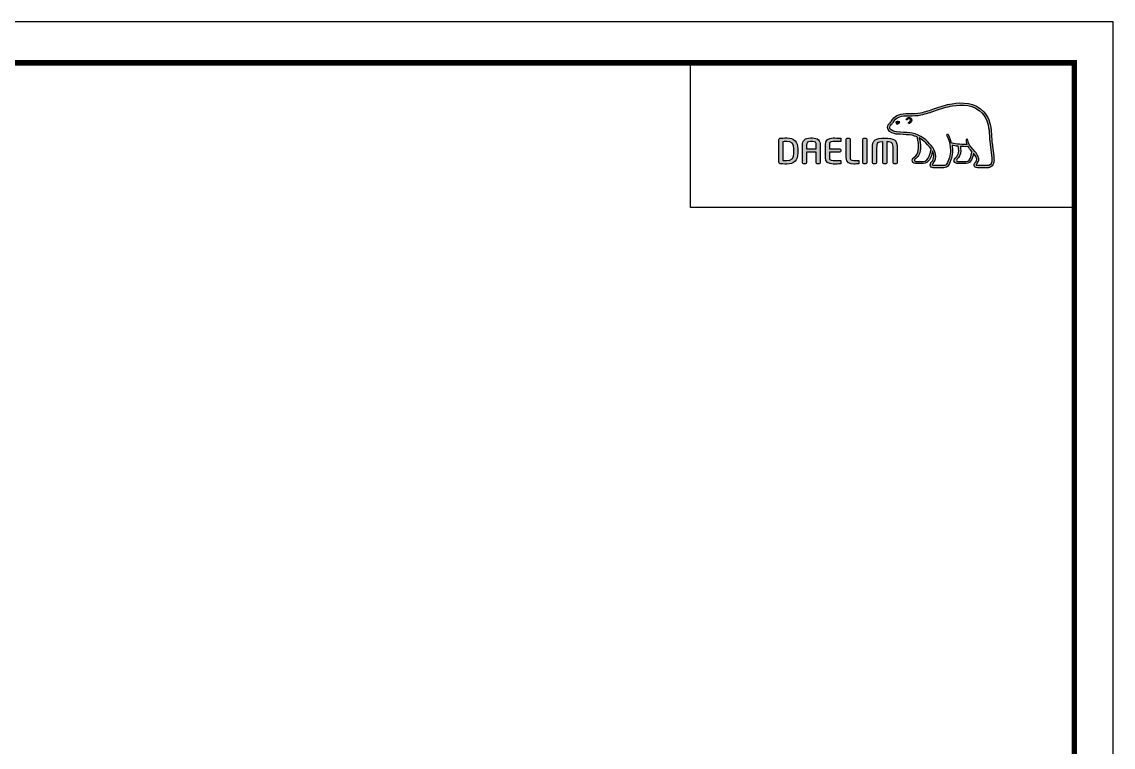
# Model space of a CAD drawing. Extents: x 0 to 2170, y 0 to 1590.
# Drawn here: x 1184 to 2170, y 935 to 1590 of the extents above; entities that cross this region are included whole.
import ezdxf

# ---------------------------------------------------------------- set-up
doc = ezdxf.new("R2010")
doc.units = 0
doc.header["$LTSCALE"] = 10
doc.header["$MEASUREMENT"] = 0
doc.layers.get('0').update_dxf_attribs({"linetype": 'CONTINUOUS'})
doc.layers.add('레이어 1', color=7, linetype='CONTINUOUS')

msp = doc.modelspace()

# ---------------------------------------------------------------- hatches: boundary and pattern name
at = {"layer": '레이어 1'}
h = msp.add_hatch(color=5, dxfattribs=at)
h.dxf.hatch_style = 1
edge = h.paths.add_edge_path(flags=16)
edge.add_spline(control_points=[(2059.19, 1461.24), (2058.25, 1460.19), (2057.06, 1460.18), (2057.01, 1460.18), (2057.01, 1460.18), (2047.49, 1460.18), (2047.49, 1460.18), (2047.14, 1460.18), (2046.87, 1460.27), (2046.7, 1460.44), (2046.55, 1460.58), (2046.48, 1460.8), (2046.48, 1461.06), (2046.48, 1461.6), (2046.88, 1462.09), (2047.29, 1462.62), (2047.68, 1463.11), (2048.04, 1463.58), (2048.25, 1464.16), (2048.77, 1465.56), (2048.72, 1467.06), (2048.09, 1468.38), (2046.97, 1470.76), (2045.3, 1472.63), (2043.69, 1474.44), (2043.69, 1474.44), (2043.14, 1475.05), (2043.14, 1475.05), (2041.04, 1477.39), (2038.87, 1479.81), (2038.7, 1483.1), (2038.66, 1483.75), (2038.36, 1484.14), (2037.94, 1484.12), (2037.94, 1484.12), (2037.32, 1483.83), (2037.31, 1483.83), (2037.14, 1483.64), (2037.05, 1483.37), (2037.05, 1483.06), (2037.05, 1483.06), (2037.06, 1482.94), (2037.06, 1482.94), (2037.14, 1481.76), (2037.42, 1480.59), (2037.92, 1479.38), (2037.92, 1479.38), (2037.97, 1479.26), (2037.97, 1479.26), (2037.97, 1479.26), (2037.84, 1479.26), (2037.84, 1479.26), (2031.73, 1479.01), (2025.74, 1480.17), (2023.98, 1480.59), (2022.89, 1484.96), (2021.13, 1487.86), (2021.05, 1487.98), (2020.92, 1488.21), (2020.7, 1488.38), (2020.49, 1488.45), (2020.49, 1488.45), (2019.97, 1488.37), (2019.91, 1488.36), (2019.87, 1488.3), (2019.78, 1488.17), (2019.58, 1487.91), (2019.58, 1487.91), (2019.55, 1487.69), (2019.55, 1487.69), (2019.55, 1487.69), (2019.72, 1487.12), (2019.72, 1487.12), (2019.85, 1486.89), (2022.99, 1481.39), (2022.99, 1474.11), (2022.99, 1469.62), (2021.81, 1465.39), (2019.48, 1461.52), (2018.92, 1460.59), (2018.19, 1460.18), (2017.1, 1460.18), (2017.1, 1460.18), (2007.72, 1460.18), (2007.72, 1460.18), (2007.41, 1460.18), (2006.76, 1460.4), (2006.76, 1461.08), (2006.76, 1461.45), (2007.11, 1462.07), (2007.68, 1462.71), (2011.59, 1467.07), (2009.34, 1473.87), (2005.59, 1478.35), (2001.97, 1482.67), (1996.06, 1488.11), (1988.47, 1489.46), (1985.78, 1489.93), (1981.36, 1490.19), (1977.79, 1490.4), (1977.79, 1490.4), (1974.18, 1490.61), (1974.18, 1490.61), (1972.33, 1490.76), (1969.27, 1491.89), (1968.34, 1493.66), (1967.94, 1494.39), (1967.99, 1495.13), (1968.48, 1495.98), (1968.79, 1496.5), (1969.22, 1496.94), (1969.75, 1497.48), (1970.35, 1498.08), (1970.96, 1498.7), (1971.43, 1499.52), (1971.43, 1499.52), (1971.57, 1499.77), (1971.57, 1499.77), (1973.38, 1503.24), (1977.11, 1505.07), (1982.67, 1505.22), (1982.67, 1505.22), (1985.8, 1505.25), (1985.8, 1505.25), (1989.24, 1505.27), (1993.14, 1505.29), (1996.35, 1505.98), (2000.85, 1506.95), (2005.37, 1508.49), (2009.35, 1509.85), (2009.35, 1509.85), (2009.48, 1509.89), (2009.48, 1509.89), (2014.41, 1511.58), (2019.51, 1513.32), (2024.73, 1514.17), (2033.07, 1515.55), (2044.53, 1515.51), (2051.73, 1507.41), (2055.07, 1503.67), (2057.12, 1498.51), (2057.82, 1492.1), (2057.82, 1492.1), (2057.8, 1492.12), (2057.77, 1492.14), (2057.83, 1492.01), (2057.88, 1491.29), (2058.18, 1487.21), (2058.27, 1485.24), (2058.36, 1483.21), (2058.87, 1479.45), (2058.87, 1479.45), (2060.32, 1466.85), (2060.32, 1466.85), (2060.32, 1466.85), (2060.41, 1465.32), (2060.41, 1465.32), (2060.41, 1463.51), (2060, 1462.14), (2059.19, 1461.24)], knot_values=[0, 0, 0, 0, 1, 1, 1, 2, 2, 2, 3, 3, 3, 4, 4, 4, 5, 5, 5, 6, 6, 6, 7, 7, 7, 8, 8, 8, 9, 9, 9, 10, 10, 10, 11, 11, 11, 12, 12, 12, 13, 13, 13, 14, 14, 14, 15, 15, 15, 16, 16, 16, 17, 17, 17, 18, 18, 18, 19, 19, 19, 20, 20, 20, 21, 21, 21, 22, 22, 22, 23, 23, 23, 24, 24, 24, 25, 25, 25, 26, 26, 26, 27, 27, 27, 28, 28, 28, 29, 29, 29, 30, 30, 30, 31, 31, 31, 32, 32, 32, 33, 33, 33, 34, 34, 34, 35, 35, 35, 36, 36, 36, 37, 37, 37, 38, 38, 38, 39, 39, 39, 40, 40, 40, 41, 41, 41, 42, 42, 42, 43, 43, 43, 44, 44, 44, 45, 45, 45, 46, 46, 46, 47, 47, 47, 48, 48, 48, 49, 49, 49, 50, 50, 50, 51, 51, 51, 52, 52, 52, 53, 53, 53, 53], degree=3, periodic=0)
edge = h.paths.add_edge_path(flags=16)
edge.add_spline(control_points=[(2037.19, 1463.96), (2037.19, 1463.96), (2029.42, 1463.96), (2029.42, 1463.96), (2028.85, 1463.96), (2028.4, 1464.42), (2028.4, 1465), (2028.4, 1465.41), (2028.75, 1465.93), (2029.09, 1466.29), (2030.67, 1467.8), (2032.28, 1469.88), (2032.28, 1473.83), (2032.28, 1473.83), (2032.18, 1475.63), (2032.18, 1475.63), (2032.18, 1475.63), (2031.9, 1477.38), (2031.9, 1477.38), (2031.9, 1477.38), (2031.88, 1477.49), (2031.88, 1477.49), (2031.88, 1477.49), (2031.99, 1477.48), (2031.99, 1477.48), (2033.44, 1477.38), (2036.25, 1477.22), (2038.94, 1477.35), (2039.63, 1476.26), (2040.73, 1474.86), (2042.33, 1473), (2042.26, 1472.08), (2041.49, 1463.96), (2037.19, 1463.96)], knot_values=[0, 0, 0, 0, 1, 1, 1, 2, 2, 2, 3, 3, 3, 4, 4, 4, 5, 5, 5, 6, 6, 6, 7, 7, 7, 8, 8, 8, 9, 9, 9, 10, 10, 10, 11, 11, 11, 11], degree=3, periodic=0)
edge = h.paths.add_edge_path(flags=16)
edge.add_spline(control_points=[(1998.23, 1463.96), (1998.23, 1463.96), (1991.41, 1463.96), (1991.41, 1463.96), (1990.9, 1463.96), (1990.35, 1464.38), (1990.35, 1465), (1990.35, 1465.38), (1990.67, 1465.85), (1991.25, 1466.31), (1992.97, 1467.69), (1995.59, 1469.77), (1995.87, 1475.51), (1995.87, 1475.51), (1995.91, 1477.07), (1995.91, 1477.07), (1995.91, 1479.51), (1995.35, 1482.46), (1994.82, 1485.1), (1994.82, 1485.1), (1994.73, 1485.37), (1994.73, 1485.37), (1994.73, 1485.37), (1994.96, 1485.19), (1994.96, 1485.19), (1995.97, 1484.57), (2001.54, 1480.79), (2005.49, 1475.22), (2005.16, 1472.58), (2003.67, 1463.96), (1998.23, 1463.96)], knot_values=[0, 0, 0, 0, 1, 1, 1, 2, 2, 2, 3, 3, 3, 4, 4, 4, 5, 5, 5, 6, 6, 6, 7, 7, 7, 8, 8, 8, 9, 9, 9, 10, 10, 10, 10], degree=3, periodic=0)
edge = h.paths.add_edge_path()
edge.add_spline(control_points=[(2062.25, 1467.04), (2062.25, 1467.06), (2060.8, 1479.71), (2060.8, 1479.71), (2060.27, 1483.49), (2060.19, 1485.51), (2060.12, 1487.29), (2060.12, 1487.29), (2059.76, 1492.29), (2059.76, 1492.29), (2059, 1499.13), (2056.79, 1504.65), (2053.18, 1508.69), (2045.39, 1517.44), (2033.24, 1517.53), (2024.4, 1516.07), (2018.99, 1515.18), (2013.81, 1513.41), (2008.81, 1511.7), (2008.81, 1511.7), (2008.65, 1511.64), (2008.65, 1511.64), (2004.73, 1510.31), (2000.29, 1508.79), (1995.94, 1507.86), (1992.94, 1507.22), (1989.19, 1507.19), (1985.88, 1507.17), (1985.88, 1507.17), (1982.6, 1507.13), (1982.6, 1507.13), (1976.3, 1506.98), (1972.01, 1504.8), (1969.85, 1500.65), (1969.85, 1500.65), (1969.75, 1500.48), (1969.75, 1500.48), (1969.39, 1499.85), (1968.86, 1499.31), (1968.38, 1498.84), (1967.86, 1498.31), (1967.27, 1497.72), (1966.82, 1496.95), (1966.36, 1496.18), (1966.14, 1495.4), (1966.14, 1494.64), (1966.14, 1493.99), (1966.3, 1493.36), (1966.62, 1492.76), (1967.96, 1490.23), (1971.78, 1488.87), (1974.06, 1488.7), (1974.06, 1488.7), (1977.41, 1488.49), (1977.49, 1488.49), (1980.85, 1488.3), (1985.44, 1488.03), (1988.12, 1487.56), (1989.69, 1487.28), (1991.47, 1486.72), (1993.12, 1485.94), (1993.23, 1485.52), (1994.09, 1481.73), (1994.09, 1477.07), (1994.09, 1477.07), (1994.05, 1475.59), (1994.05, 1475.59), (1993.8, 1470.68), (1991.66, 1468.96), (1990.09, 1467.71), (1989.93, 1467.58), (1988.53, 1466.42), (1988.43, 1465.02), (1988.36, 1464.23), (1988.59, 1463.51), (1989.07, 1462.99), (1989.59, 1462.43), (1990.38, 1462.15), (1991.41, 1462.15), (1991.41, 1462.15), (1998.23, 1462.15), (1998.23, 1462.15), (2003.33, 1462.15), (2005.85, 1467.64), (2006.62, 1472.79), (2006.62, 1472.79), (2006.64, 1473.51), (2006.64, 1473.51), (2006.64, 1473.51), (2006.85, 1473.15), (2006.85, 1473.15), (2007.5, 1471.69), (2007.9, 1469.95), (2007.9, 1468.64), (2007.9, 1466.8), (2007.33, 1465.19), (2006.24, 1464), (2005.97, 1463.73), (2004.61, 1462.31), (2004.61, 1460.9), (2004.61, 1460.9), (2004.62, 1460.67), (2004.62, 1460.67), (2004.81, 1459), (2006.16, 1458.26), (2007.42, 1458.26), (2007.42, 1458.26), (2017.1, 1458.26), (2017.1, 1458.26), (2018.85, 1458.26), (2020.24, 1459.04), (2021.14, 1460.53), (2023.6, 1464.62), (2024.85, 1469.06), (2024.85, 1473.73), (2024.85, 1475.19), (2024.71, 1476.74), (2024.44, 1478.36), (2024.44, 1478.36), (2024.42, 1478.49), (2024.42, 1478.49), (2024.42, 1478.49), (2024.55, 1478.46), (2024.55, 1478.46), (2025.72, 1478.23), (2027.59, 1477.91), (2029.91, 1477.66), (2029.91, 1477.66), (2029.97, 1477.65), (2029.97, 1477.65), (2029.97, 1477.65), (2030.29, 1475.88), (2030.29, 1475.88), (2030.29, 1475.88), (2030.35, 1475.45), (2030.35, 1475.45), (2030.35, 1475.45), (2030.45, 1473.88), (2030.45, 1473.88), (2030.45, 1470.11), (2028.73, 1468.47), (2027.81, 1467.59), (2027.8, 1467.58), (2026.52, 1466.27), (2026.38, 1465.11), (2026.38, 1465.11), (2026.33, 1464.76), (2026.33, 1464.76), (2026.33, 1464.4), (2026.43, 1463.68), (2027.06, 1463.03), (2027.62, 1462.44), (2028.49, 1462.15), (2029.64, 1462.15), (2029.64, 1462.15), (2037.19, 1462.15), (2037.19, 1462.15), (2041.77, 1462.15), (2043.15, 1467.97), (2043.71, 1471.24), (2043.71, 1471.24), (2043.73, 1471.58), (2043.73, 1471.58), (2043.73, 1471.58), (2043.91, 1471.33), (2043.91, 1471.33), (2044.97, 1469.98), (2045.9, 1468.48), (2046.34, 1467.55), (2046.58, 1467.06), (2046.7, 1466.52), (2046.7, 1465.98), (2046.7, 1465.98), (2046.53, 1464.89), (2046.53, 1464.89), (2046.36, 1464.3), (2045.95, 1463.75), (2045.56, 1463.22), (2044.97, 1462.47), (2044.38, 1461.69), (2044.38, 1460.74), (2044.38, 1460.74), (2044.43, 1460.21), (2044.43, 1460.21), (2044.71, 1458.95), (2045.73, 1458.26), (2047.31, 1458.26), (2047.31, 1458.26), (2057, 1458.26), (2057, 1458.26), (2057.21, 1458.26), (2059.11, 1458.3), (2060.59, 1459.91), (2061.78, 1461.19), (2062.35, 1462.96), (2062.35, 1465.3), (2062.35, 1465.3), (2062.25, 1467.03), (2062.25, 1467.04)], knot_values=[0, 0, 0, 0, 1, 1, 1, 2, 2, 2, 3, 3, 3, 4, 4, 4, 5, 5, 5, 6, 6, 6, 7, 7, 7, 8, 8, 8, 9, 9, 9, 10, 10, 10, 11, 11, 11, 12, 12, 12, 13, 13, 13, 14, 14, 14, 15, 15, 15, 16, 16, 16, 17, 17, 17, 18, 18, 18, 19, 19, 19, 20, 20, 20, 21, 21, 21, 22, 22, 22, 23, 23, 23, 24, 24, 24, 25, 25, 25, 26, 26, 26, 27, 27, 27, 28, 28, 28, 29, 29, 29, 30, 30, 30, 31, 31, 31, 32, 32, 32, 33, 33, 33, 34, 34, 34, 35, 35, 35, 36, 36, 36, 37, 37, 37, 38, 38, 38, 39, 39, 39, 40, 40, 40, 41, 41, 41, 42, 42, 42, 43, 43, 43, 44, 44, 44, 45, 45, 45, 46, 46, 46, 47, 47, 47, 48, 48, 48, 49, 49, 49, 50, 50, 50, 51, 51, 51, 52, 52, 52, 53, 53, 53, 54, 54, 54, 55, 55, 55, 56, 56, 56, 57, 57, 57, 58, 58, 58, 59, 59, 59, 60, 60, 60, 61, 61, 61, 62, 62, 62, 63, 63, 63, 64, 64, 64, 65, 65, 65, 66, 66, 66, 66], degree=3, periodic=0)
edge = h.paths.add_edge_path(flags=0)
edge.add_spline(control_points=[(1973.89, 1499.76), (1973.89, 1499.76), (1975.3, 1500.39), (1977.05, 1499.72), (1977.05, 1499.72), (1977.27, 1499.63), (1976.99, 1499.23), (1976.13, 1498.09), (1975.3, 1497.84), (1975.3, 1497.84), (1975.3, 1497.84), (1974.69, 1497.63), (1974.35, 1498.04), (1973.66, 1498.85), (1973.64, 1499.32), (1973.64, 1499.32), (1973.64, 1499.32), (1973.56, 1499.67), (1973.89, 1499.76)], knot_values=[0, 0, 0, 0, 1, 1, 1, 2, 2, 2, 3, 3, 3, 4, 4, 4, 5, 5, 5, 6, 6, 6, 6], degree=3, periodic=0)
edge = h.paths.add_edge_path(flags=0)
edge.add_spline(control_points=[(1983.2, 1502.35), (1982.99, 1502.12), (1982.97, 1501.74), (1983.2, 1501.53), (1983.42, 1501.34), (1983.79, 1501.39), (1984.01, 1501.62), (1984.12, 1501.74), (1985.27, 1503.11), (1986.27, 1502.41), (1986.64, 1502.15), (1986.79, 1501.77), (1986.74, 1501.29), (1986.65, 1500.52), (1985.98, 1499.65), (1985.51, 1499.35), (1985.25, 1499.19), (1985.08, 1498.85), (1985.2, 1498.57), (1985.33, 1498.3), (1985.68, 1498.22), (1985.96, 1498.35), (1986.79, 1498.75), (1987.85, 1500.08), (1987.99, 1501.33), (1988.09, 1502.2), (1987.7, 1502.9), (1987.01, 1503.38), (1985.51, 1504.44), (1983.82, 1503.02), (1983.2, 1502.35)], knot_values=[0, 0, 0, 0, 1, 1, 1, 2, 2, 2, 3, 3, 3, 4, 4, 4, 5, 5, 5, 6, 6, 6, 7, 7, 7, 8, 8, 8, 9, 9, 9, 10, 10, 10, 10], degree=3, periodic=0)
edge = h.paths.add_edge_path(flags=0)
edge.add_spline(control_points=[(1983.01, 1501.32), (1983.01, 1501.32), (1983.01, 1501.32), (1983.01, 1501.32), (1983.01, 1501.32), (1983.01, 1501.32), (1983.01, 1501.32)], knot_values=[0, 0, 0, 0, 1, 1, 1, 2, 2, 2, 2], degree=3, periodic=0)
h = msp.add_hatch(color=5, dxfattribs=at)
h.dxf.hatch_style = 2
edge = h.paths.add_edge_path()
edge.add_spline(control_points=[(1973.89, 1499.76), (1973.89, 1499.76), (1975.3, 1500.39), (1977.05, 1499.72), (1977.05, 1499.72), (1977.27, 1499.63), (1976.99, 1499.23), (1976.13, 1498.09), (1975.3, 1497.84), (1975.3, 1497.84), (1975.3, 1497.84), (1974.69, 1497.63), (1974.35, 1498.04), (1973.66, 1498.85), (1973.64, 1499.32), (1973.64, 1499.32), (1973.64, 1499.32), (1973.56, 1499.67), (1973.89, 1499.76)], knot_values=[0, 0, 0, 0, 1, 1, 1, 2, 2, 2, 3, 3, 3, 4, 4, 4, 5, 5, 5, 6, 6, 6, 6], degree=3, periodic=0)
h = msp.add_hatch(color=5, dxfattribs=at)
h.dxf.hatch_style = 2
edge = h.paths.add_edge_path()
edge.add_spline(control_points=[(1983.2, 1502.35), (1982.99, 1502.12), (1982.97, 1501.74), (1983.2, 1501.53), (1983.42, 1501.34), (1983.79, 1501.39), (1984.01, 1501.62), (1984.12, 1501.74), (1985.27, 1503.11), (1986.27, 1502.41), (1986.64, 1502.15), (1986.79, 1501.77), (1986.74, 1501.29), (1986.65, 1500.52), (1985.98, 1499.65), (1985.51, 1499.35), (1985.25, 1499.19), (1985.08, 1498.85), (1985.2, 1498.57), (1985.33, 1498.3), (1985.68, 1498.22), (1985.96, 1498.35), (1986.79, 1498.75), (1987.85, 1500.08), (1987.99, 1501.33), (1988.09, 1502.2), (1987.7, 1502.9), (1987.01, 1503.38), (1985.51, 1504.44), (1983.82, 1503.02), (1983.2, 1502.35)], knot_values=[0, 0, 0, 0, 1, 1, 1, 2, 2, 2, 3, 3, 3, 4, 4, 4, 5, 5, 5, 6, 6, 6, 7, 7, 7, 8, 8, 8, 9, 9, 9, 10, 10, 10, 10], degree=3, periodic=0)
h = msp.add_hatch(color=5, dxfattribs=at)
h.dxf.hatch_style = 2
edge = h.paths.add_edge_path()
edge.add_spline(control_points=[(1881.4, 1471.36), (1881.4, 1466.93), (1879.38, 1464.78), (1875.22, 1464.78), (1875.22, 1464.78), (1872.38, 1464.83), (1871.64, 1464.85), (1871.64, 1464.85), (1871.64, 1481.8), (1871.64, 1481.8), (1873.11, 1481.95), (1875.21, 1481.98), (1875.23, 1481.98), (1879.49, 1481.98), (1881.4, 1479.95), (1881.4, 1475.41), (1881.4, 1475.41), (1881.4, 1471.36), (1881.4, 1471.36)], knot_values=[0, 0, 0, 0, 1, 1, 1, 2, 2, 2, 3, 3, 3, 4, 4, 4, 5, 5, 5, 6, 6, 6, 6], degree=3, periodic=0)
edge = h.paths.add_edge_path()
edge.add_spline(control_points=[(1875.22, 1485.16), (1872.92, 1485.16), (1869.93, 1485.02), (1868.95, 1484.86), (1868.33, 1484.76), (1867.94, 1484.3), (1867.94, 1483.69), (1867.94, 1483.69), (1867.94, 1463.06), (1867.94, 1463.06), (1867.94, 1462.43), (1868.34, 1461.98), (1868.98, 1461.89), (1869.91, 1461.74), (1872.89, 1461.6), (1875.22, 1461.6), (1881.66, 1461.6), (1885.06, 1464.97), (1885.06, 1471.36), (1885.06, 1471.36), (1885.06, 1475.41), (1885.06, 1475.41), (1885.06, 1481.79), (1881.66, 1485.16), (1875.22, 1485.16)], knot_values=[0, 0, 0, 0, 1, 1, 1, 2, 2, 2, 3, 3, 3, 4, 4, 4, 5, 5, 5, 6, 6, 6, 7, 7, 7, 8, 8, 8, 8], degree=3, periodic=0)
h = msp.add_hatch(color=5, dxfattribs=at)
h.dxf.hatch_style = 2
edge = h.paths.add_edge_path()
edge.add_spline(control_points=[(1901.67, 1475.43), (1901.67, 1475.43), (1892.99, 1475.43), (1892.99, 1475.43), (1892.99, 1475.75), (1892.99, 1478.53), (1892.99, 1478.53), (1892.99, 1481.42), (1893.85, 1481.91), (1896.43, 1481.91), (1896.43, 1481.91), (1898.23, 1481.91), (1898.23, 1481.91), (1900.81, 1481.91), (1901.67, 1481.42), (1901.67, 1478.53), (1901.67, 1478.53), (1901.67, 1475.75), (1901.67, 1475.43)], knot_values=[0, 0, 0, 0, 1, 1, 1, 2, 2, 2, 3, 3, 3, 4, 4, 4, 5, 5, 5, 6, 6, 6, 6], degree=3, periodic=0)
edge = h.paths.add_edge_path()
edge.add_spline(control_points=[(1898.23, 1485.16), (1898.23, 1485.16), (1896.43, 1485.16), (1896.43, 1485.16), (1891.51, 1485.16), (1889.32, 1483.12), (1889.32, 1478.53), (1889.32, 1478.53), (1889.32, 1462.83), (1889.32, 1462.83), (1889.32, 1462.28), (1889.77, 1461.81), (1890.3, 1461.81), (1890.3, 1461.81), (1892.01, 1461.81), (1892.01, 1461.81), (1892.62, 1461.81), (1892.99, 1462.33), (1892.99, 1462.83), (1892.99, 1462.83), (1892.99, 1471.85), (1892.99, 1472.2), (1892.99, 1472.2), (1901.67, 1472.2), (1901.67, 1472.2), (1901.67, 1471.85), (1901.67, 1462.83), (1901.67, 1462.83), (1901.67, 1462.27), (1902.11, 1461.81), (1902.66, 1461.81), (1902.66, 1461.81), (1904.35, 1461.81), (1904.35, 1461.81), (1904.95, 1461.81), (1905.35, 1462.34), (1905.35, 1462.83), (1905.35, 1462.83), (1905.35, 1478.53), (1905.35, 1478.53), (1905.35, 1483.12), (1903.15, 1485.16), (1898.23, 1485.16)], knot_values=[0, 0, 0, 0, 1, 1, 1, 2, 2, 2, 3, 3, 3, 4, 4, 4, 5, 5, 5, 6, 6, 6, 7, 7, 7, 8, 8, 8, 9, 9, 9, 10, 10, 10, 11, 11, 11, 12, 12, 12, 13, 13, 13, 14, 14, 14, 14], degree=3, periodic=0)
h = msp.add_hatch(color=5, dxfattribs=at)
h.dxf.hatch_style = 2
edge = h.paths.add_edge_path()
edge.add_spline(control_points=[(1910.01, 1479.16), (1910.01, 1479.16), (1910.01, 1467.61), (1910.01, 1467.61), (1910.01, 1463.56), (1912.32, 1461.6), (1917.07, 1461.6), (1919.17, 1461.6), (1922.02, 1461.64), (1923.17, 1461.74), (1923.15, 1461.74), (1923.72, 1461.8), (1923.72, 1461.8), (1923.72, 1461.8), (1923.88, 1461.82), (1923.88, 1461.82), (1923.88, 1461.82), (1923.88, 1464.91), (1923.88, 1464.91), (1923.88, 1464.91), (1917.1, 1464.91), (1917.1, 1464.91), (1913.7, 1464.91), (1913.7, 1465.87), (1913.7, 1467.61), (1913.7, 1467.61), (1913.7, 1471.89), (1913.7, 1472.22), (1914.05, 1472.22), (1922.82, 1472.22), (1922.82, 1472.22), (1923.39, 1472.22), (1923.86, 1472.68), (1923.86, 1473.24), (1923.86, 1473.24), (1923.86, 1474.39), (1923.86, 1474.39), (1923.86, 1474.95), (1923.39, 1475.41), (1922.82, 1475.41), (1922.82, 1475.41), (1914.05, 1475.41), (1913.7, 1475.41), (1913.7, 1475.74), (1913.7, 1479.16), (1913.7, 1479.16), (1913.7, 1480.9), (1913.7, 1481.85), (1917.1, 1481.85), (1917.1, 1481.85), (1923.88, 1481.83), (1923.88, 1481.83), (1923.88, 1481.83), (1923.88, 1484.9), (1923.88, 1484.9), (1923.88, 1484.9), (1923.16, 1484.98), (1923.16, 1484.98), (1921.83, 1485.1), (1918.77, 1485.16), (1917.07, 1485.16), (1912.32, 1485.16), (1910.01, 1483.2), (1910.01, 1479.16)], knot_values=[0, 0, 0, 0, 1, 1, 1, 2, 2, 2, 3, 3, 3, 4, 4, 4, 5, 5, 5, 6, 6, 6, 7, 7, 7, 8, 8, 8, 9, 9, 9, 10, 10, 10, 11, 11, 11, 12, 12, 12, 13, 13, 13, 14, 14, 14, 15, 15, 15, 16, 16, 16, 17, 17, 17, 18, 18, 18, 19, 19, 19, 20, 20, 20, 21, 21, 21, 21], degree=3, periodic=0)
h = msp.add_hatch(color=5, dxfattribs=at)
h.dxf.hatch_style = 2
edge = h.paths.add_edge_path()
edge.add_spline(control_points=[(1929.77, 1484.95), (1929.21, 1484.95), (1928.73, 1484.48), (1928.73, 1483.93), (1928.73, 1483.93), (1928.73, 1467.61), (1928.73, 1467.61), (1928.73, 1462.28), (1932.36, 1461.6), (1935.52, 1461.6), (1937.84, 1461.6), (1938.43, 1461.7), (1939.12, 1461.81), (1939.12, 1461.81), (1939.52, 1461.88), (1939.52, 1461.88), (1939.52, 1461.87), (1940.05, 1461.94), (1940.05, 1461.94), (1940.05, 1461.94), (1940.21, 1461.96), (1940.21, 1461.96), (1940.21, 1461.96), (1940.21, 1464.91), (1940.21, 1464.91), (1940.21, 1464.91), (1935.55, 1464.91), (1935.55, 1464.91), (1932.4, 1464.91), (1932.4, 1466.1), (1932.4, 1467.25), (1932.4, 1467.25), (1932.4, 1483.93), (1932.4, 1483.93), (1932.4, 1484.48), (1931.93, 1484.95), (1931.36, 1484.95), (1931.36, 1484.95), (1929.77, 1484.95), (1929.77, 1484.95)], knot_values=[0, 0, 0, 0, 1, 1, 1, 2, 2, 2, 3, 3, 3, 4, 4, 4, 5, 5, 5, 6, 6, 6, 7, 7, 7, 8, 8, 8, 9, 9, 9, 10, 10, 10, 11, 11, 11, 12, 12, 12, 13, 13, 13, 13], degree=3, periodic=0)
h = msp.add_hatch(color=5, dxfattribs=at)
h.dxf.hatch_style = 2
edge = h.paths.add_edge_path()
edge.add_spline(control_points=[(1944.76, 1484.95), (1944.15, 1484.95), (1943.79, 1484.44), (1943.79, 1483.96), (1943.79, 1483.96), (1943.79, 1462.83), (1943.79, 1462.83), (1943.79, 1462.27), (1944.23, 1461.81), (1944.76, 1461.81), (1944.76, 1461.81), (1946.48, 1461.81), (1946.48, 1461.81), (1947.09, 1461.81), (1947.46, 1462.33), (1947.46, 1462.83), (1947.46, 1462.83), (1947.46, 1483.96), (1947.46, 1483.96), (1947.46, 1484.51), (1947.03, 1484.95), (1946.48, 1484.95), (1946.48, 1484.95), (1944.76, 1484.95), (1944.76, 1484.95)], knot_values=[0, 0, 0, 0, 1, 1, 1, 2, 2, 2, 3, 3, 3, 4, 4, 4, 5, 5, 5, 6, 6, 6, 7, 7, 7, 8, 8, 8, 8], degree=3, periodic=0)
h = msp.add_hatch(color=5, dxfattribs=at)
h.dxf.hatch_style = 2
edge = h.paths.add_edge_path()
edge.add_spline(control_points=[(1952.4, 1475.83), (1952.4, 1475.83), (1952.4, 1462.83), (1952.4, 1462.83), (1952.4, 1462.27), (1952.84, 1461.81), (1953.39, 1461.81), (1953.39, 1461.81), (1955.13, 1461.81), (1955.13, 1461.81), (1955.74, 1461.81), (1956.11, 1462.33), (1956.11, 1462.83), (1956.11, 1462.83), (1956.11, 1475.51), (1956.11, 1475.51), (1956.11, 1481.1), (1957.06, 1481.65), (1961.78, 1481.66), (1961.78, 1481.32), (1961.78, 1462.83), (1961.78, 1462.83), (1961.78, 1462.25), (1962.2, 1461.81), (1962.76, 1461.81), (1962.76, 1461.81), (1964.47, 1461.81), (1964.47, 1461.81), (1965.08, 1461.81), (1965.45, 1462.33), (1965.45, 1462.83), (1965.45, 1462.83), (1965.45, 1481.26), (1965.45, 1481.62), (1967.66, 1481.62), (1969.21, 1481.43), (1970.06, 1480.59), (1970.94, 1479.71), (1971.12, 1478.06), (1971.12, 1475.51), (1971.12, 1475.51), (1971.12, 1462.83), (1971.12, 1462.83), (1971.12, 1462.28), (1971.57, 1461.81), (1972.1, 1461.81), (1972.1, 1461.81), (1973.85, 1461.81), (1973.85, 1461.81), (1974.46, 1461.81), (1974.83, 1462.34), (1974.83, 1462.83), (1974.83, 1462.83), (1974.83, 1475.83), (1974.83, 1475.83), (1974.83, 1483.71), (1972.04, 1485.05), (1963.64, 1485.05), (1955.21, 1485.05), (1952.4, 1483.71), (1952.4, 1475.83)], knot_values=[0, 0, 0, 0, 1, 1, 1, 2, 2, 2, 3, 3, 3, 4, 4, 4, 5, 5, 5, 6, 6, 6, 7, 7, 7, 8, 8, 8, 9, 9, 9, 10, 10, 10, 11, 11, 11, 12, 12, 12, 13, 13, 13, 14, 14, 14, 15, 15, 15, 16, 16, 16, 17, 17, 17, 18, 18, 18, 19, 19, 19, 20, 20, 20, 20], degree=3, periodic=0)

# ---------------------------------------------------------------- linework, layer by layer
at = {"color": 5, "ltscale": 0.5}
msp.add_line((1788.08, 1422.46), (1788.08, 1553.08), dxfattribs=at)
at = {"color": 5}
msp.add_line((1997.93, 1462.15), (1997.93, 1462.15), dxfattribs=at)
at = {"color": 5, "ltscale": 40}
msp.add_line((2134.89, 1422.46), (1788.08, 1422.46), dxfattribs=at)
at = {"ltscale": 0.5}
msp.add_lwpolyline([(0, 0), (2170, 0), (2170, 1590), (0, 1590)], close=True, dxfattribs=at)
at = {"color": 5, "linetype": 'ByBlock', "lineweight": 200, "const_width": 5}
msp.add_lwpolyline([(34.89, 68.08), (2134.89, 68.08), (2134.89, 1553.08), (34.89, 1553.08)], close=True, dxfattribs=at)
at = {"layer": '레이어 1', "color": 5}
for points, knots in [([(2062.25, 1467.04), (2062.25, 1467.06), (2060.8, 1479.71), (2060.8, 1479.71), (2060.27, 1483.49), (2060.19, 1485.51), (2060.12, 1487.29), (2060.12, 1487.29), (2059.76, 1492.29), (2059.76, 1492.29), (2059, 1499.13), (2056.79, 1504.65), (2053.18, 1508.69), (2045.39, 1517.44), (2033.24, 1517.53), (2024.4, 1516.07), (2018.99, 1515.18), (2013.81, 1513.41), (2008.81, 1511.7), (2008.81, 1511.7), (2008.65, 1511.64), (2008.65, 1511.64), (2004.73, 1510.31), (2000.29, 1508.79), (1995.94, 1507.86), (1992.94, 1507.22), (1989.19, 1507.19), (1985.88, 1507.17), (1985.88, 1507.17), (1982.6, 1507.13), (1982.6, 1507.13), (1976.3, 1506.98), (1972.01, 1504.8), (1969.85, 1500.65), (1969.85, 1500.65), (1969.75, 1500.48), (1969.75, 1500.48), (1969.39, 1499.85), (1968.86, 1499.31), (1968.38, 1498.84), (1967.86, 1498.31), (1967.27, 1497.72), (1966.82, 1496.95), (1966.36, 1496.18), (1966.14, 1495.4), (1966.14, 1494.64), (1966.14, 1493.99), (1966.3, 1493.36), (1966.62, 1492.76), (1967.96, 1490.23), (1971.78, 1488.87), (1974.06, 1488.7), (1974.06, 1488.7), (1977.41, 1488.49), (1977.49, 1488.49), (1980.85, 1488.3), (1985.44, 1488.03), (1988.12, 1487.56), (1989.69, 1487.28), (1991.47, 1486.72), (1993.12, 1485.94), (1993.23, 1485.52), (1994.09, 1481.73), (1994.09, 1477.07), (1994.09, 1477.07), (1994.05, 1475.59), (1994.05, 1475.59), (1993.8, 1470.68), (1991.66, 1468.96), (1990.09, 1467.71), (1989.93, 1467.58), (1988.53, 1466.42), (1988.43, 1465.02), (1988.36, 1464.23), (1988.59, 1463.51), (1989.07, 1462.99), (1989.59, 1462.43), (1990.38, 1462.15), (1991.41, 1462.15), (1991.41, 1462.15), (1998.23, 1462.15), (1998.23, 1462.15), (2003.33, 1462.15), (2005.85, 1467.64), (2006.62, 1472.79), (2006.62, 1472.79), (2006.64, 1473.51), (2006.64, 1473.51), (2006.64, 1473.51), (2006.85, 1473.15), (2006.85, 1473.15), (2007.5, 1471.69), (2007.9, 1469.95), (2007.9, 1468.64), (2007.9, 1466.8), (2007.33, 1465.19), (2006.24, 1464), (2005.97, 1463.73), (2004.61, 1462.31), (2004.61, 1460.9), (2004.61, 1460.9), (2004.62, 1460.67), (2004.62, 1460.67), (2004.81, 1459), (2006.16, 1458.26), (2007.42, 1458.26), (2007.42, 1458.26), (2017.1, 1458.26), (2017.1, 1458.26), (2018.85, 1458.26), (2020.24, 1459.04), (2021.14, 1460.53), (2023.6, 1464.62), (2024.85, 1469.06), (2024.85, 1473.73), (2024.85, 1475.19), (2024.71, 1476.74), (2024.44, 1478.36), (2024.44, 1478.36), (2024.42, 1478.49), (2024.42, 1478.49), (2024.42, 1478.49), (2024.55, 1478.46), (2024.55, 1478.46), (2025.72, 1478.23), (2027.59, 1477.91), (2029.91, 1477.66), (2029.91, 1477.66), (2029.97, 1477.65), (2029.97, 1477.65), (2029.97, 1477.65), (2030.29, 1475.88), (2030.29, 1475.88), (2030.29, 1475.88), (2030.35, 1475.45), (2030.35, 1475.45), (2030.35, 1475.45), (2030.45, 1473.88), (2030.45, 1473.88), (2030.45, 1470.11), (2028.73, 1468.47), (2027.81, 1467.59), (2027.8, 1467.58), (2026.52, 1466.27), (2026.38, 1465.11), (2026.38, 1465.11), (2026.33, 1464.76), (2026.33, 1464.76), (2026.33, 1464.4), (2026.43, 1463.68), (2027.06, 1463.03), (2027.62, 1462.44), (2028.49, 1462.15), (2029.64, 1462.15), (2029.64, 1462.15), (2037.19, 1462.15), (2037.19, 1462.15), (2041.77, 1462.15), (2043.15, 1467.97), (2043.71, 1471.24), (2043.71, 1471.24), (2043.73, 1471.58), (2043.73, 1471.58), (2043.73, 1471.58), (2043.91, 1471.33), (2043.91, 1471.33), (2044.97, 1469.98), (2045.9, 1468.48), (2046.34, 1467.55), (2046.58, 1467.06), (2046.7, 1466.52), (2046.7, 1465.98), (2046.7, 1465.98), (2046.53, 1464.89), (2046.53, 1464.89), (2046.36, 1464.3), (2045.95, 1463.75), (2045.56, 1463.22), (2044.97, 1462.47), (2044.38, 1461.69), (2044.38, 1460.74), (2044.38, 1460.74), (2044.43, 1460.21), (2044.43, 1460.21), (2044.71, 1458.95), (2045.73, 1458.26), (2047.31, 1458.26), (2047.31, 1458.26), (2057, 1458.26), (2057, 1458.26), (2057.21, 1458.26), (2059.11, 1458.3), (2060.59, 1459.91), (2061.78, 1461.19), (2062.35, 1462.96), (2062.35, 1465.3), (2062.35, 1465.3), (2062.25, 1467.03), (2062.25, 1467.04)], [0, 0, 0, 0, 1, 1, 1, 2, 2, 2, 3, 3, 3, 4, 4, 4, 5, 5, 5, 6, 6, 6, 7, 7, 7, 8, 8, 8, 9, 9, 9, 10, 10, 10, 11, 11, 11, 12, 12, 12, 13, 13, 13, 14, 14, 14, 15, 15, 15, 16, 16, 16, 17, 17, 17, 18, 18, 18, 19, 19, 19, 20, 20, 20, 21, 21, 21, 22, 22, 22, 23, 23, 23, 24, 24, 24, 25, 25, 25, 26, 26, 26, 27, 27, 27, 28, 28, 28, 29, 29, 29, 30, 30, 30, 31, 31, 31, 32, 32, 32, 33, 33, 33, 34, 34, 34, 35, 35, 35, 36, 36, 36, 37, 37, 37, 38, 38, 38, 39, 39, 39, 40, 40, 40, 41, 41, 41, 42, 42, 42, 43, 43, 43, 44, 44, 44, 45, 45, 45, 46, 46, 46, 47, 47, 47, 48, 48, 48, 49, 49, 49, 50, 50, 50, 51, 51, 51, 52, 52, 52, 53, 53, 53, 54, 54, 54, 55, 55, 55, 56, 56, 56, 57, 57, 57, 58, 58, 58, 59, 59, 59, 60, 60, 60, 61, 61, 61, 62, 62, 62, 63, 63, 63, 64, 64, 64, 65, 65, 65, 66, 66, 66, 66]), ([(1973.89, 1499.76), (1973.89, 1499.76), (1975.3, 1500.39), (1977.05, 1499.72), (1977.05, 1499.72), (1977.27, 1499.63), (1976.99, 1499.23), (1976.13, 1498.09), (1975.3, 1497.84), (1975.3, 1497.84), (1975.3, 1497.84), (1974.69, 1497.63), (1974.35, 1498.04), (1973.66, 1498.85), (1973.64, 1499.32), (1973.64, 1499.32), (1973.64, 1499.32), (1973.56, 1499.67), (1973.89, 1499.76)], [0, 0, 0, 0, 1, 1, 1, 2, 2, 2, 3, 3, 3, 4, 4, 4, 5, 5, 5, 6, 6, 6, 6]), ([(1983.2, 1502.35), (1982.99, 1502.12), (1982.97, 1501.74), (1983.2, 1501.53), (1983.42, 1501.34), (1983.79, 1501.39), (1984.01, 1501.62), (1984.12, 1501.74), (1985.27, 1503.11), (1986.27, 1502.41), (1986.64, 1502.15), (1986.79, 1501.77), (1986.74, 1501.29), (1986.65, 1500.52), (1985.98, 1499.65), (1985.51, 1499.35), (1985.25, 1499.19), (1985.08, 1498.85), (1985.2, 1498.57), (1985.33, 1498.3), (1985.68, 1498.22), (1985.96, 1498.35), (1986.79, 1498.75), (1987.85, 1500.08), (1987.99, 1501.33), (1988.09, 1502.2), (1987.7, 1502.9), (1987.01, 1503.38), (1985.51, 1504.44), (1983.82, 1503.02), (1983.2, 1502.35)], [0, 0, 0, 0, 1, 1, 1, 2, 2, 2, 3, 3, 3, 4, 4, 4, 5, 5, 5, 6, 6, 6, 7, 7, 7, 8, 8, 8, 9, 9, 9, 10, 10, 10, 10]), ([(1983.01, 1501.32), (1983.01, 1501.32), (1983.01, 1501.32), (1983.01, 1501.32), (1983.01, 1501.32), (1983.01, 1501.32), (1983.01, 1501.32)], [0, 0, 0, 0, 1, 1, 1, 2, 2, 2, 2]), ([(1875.22, 1485.16), (1872.92, 1485.16), (1869.93, 1485.02), (1868.95, 1484.86), (1868.33, 1484.76), (1867.94, 1484.3), (1867.94, 1483.69), (1867.94, 1483.69), (1867.94, 1463.06), (1867.94, 1463.06), (1867.94, 1462.43), (1868.34, 1461.98), (1868.98, 1461.89), (1869.91, 1461.74), (1872.89, 1461.6), (1875.22, 1461.6), (1881.66, 1461.6), (1885.06, 1464.97), (1885.06, 1471.36), (1885.06, 1471.36), (1885.06, 1475.41), (1885.06, 1475.41), (1885.06, 1481.79), (1881.66, 1485.16), (1875.22, 1485.16)], [0, 0, 0, 0, 1, 1, 1, 2, 2, 2, 3, 3, 3, 4, 4, 4, 5, 5, 5, 6, 6, 6, 7, 7, 7, 8, 8, 8, 8]), ([(1881.4, 1471.36), (1881.4, 1466.93), (1879.38, 1464.78), (1875.22, 1464.78), (1875.22, 1464.78), (1872.38, 1464.83), (1871.64, 1464.85), (1871.64, 1464.85), (1871.64, 1481.8), (1871.64, 1481.8), (1873.11, 1481.95), (1875.21, 1481.98), (1875.23, 1481.98), (1879.49, 1481.98), (1881.4, 1479.95), (1881.4, 1475.41), (1881.4, 1475.41), (1881.4, 1471.36), (1881.4, 1471.36)], [0, 0, 0, 0, 1, 1, 1, 2, 2, 2, 3, 3, 3, 4, 4, 4, 5, 5, 5, 6, 6, 6, 6]), ([(1898.23, 1485.16), (1898.23, 1485.16), (1896.43, 1485.16), (1896.43, 1485.16), (1891.51, 1485.16), (1889.32, 1483.12), (1889.32, 1478.53), (1889.32, 1478.53), (1889.32, 1462.83), (1889.32, 1462.83), (1889.32, 1462.28), (1889.77, 1461.81), (1890.3, 1461.81), (1890.3, 1461.81), (1892.01, 1461.81), (1892.01, 1461.81), (1892.62, 1461.81), (1892.99, 1462.33), (1892.99, 1462.83), (1892.99, 1462.83), (1892.99, 1471.85), (1892.99, 1472.2), (1892.99, 1472.2), (1901.67, 1472.2), (1901.67, 1472.2), (1901.67, 1471.85), (1901.67, 1462.83), (1901.67, 1462.83), (1901.67, 1462.27), (1902.11, 1461.81), (1902.66, 1461.81), (1902.66, 1461.81), (1904.35, 1461.81), (1904.35, 1461.81), (1904.95, 1461.81), (1905.35, 1462.34), (1905.35, 1462.83), (1905.35, 1462.83), (1905.35, 1478.53), (1905.35, 1478.53), (1905.35, 1483.12), (1903.15, 1485.16), (1898.23, 1485.16)], [0, 0, 0, 0, 1, 1, 1, 2, 2, 2, 3, 3, 3, 4, 4, 4, 5, 5, 5, 6, 6, 6, 7, 7, 7, 8, 8, 8, 9, 9, 9, 10, 10, 10, 11, 11, 11, 12, 12, 12, 13, 13, 13, 14, 14, 14, 14]), ([(1901.67, 1475.43), (1901.67, 1475.43), (1892.99, 1475.43), (1892.99, 1475.43), (1892.99, 1475.75), (1892.99, 1478.53), (1892.99, 1478.53), (1892.99, 1481.42), (1893.85, 1481.91), (1896.43, 1481.91), (1896.43, 1481.91), (1898.23, 1481.91), (1898.23, 1481.91), (1900.81, 1481.91), (1901.67, 1481.42), (1901.67, 1478.53), (1901.67, 1478.53), (1901.67, 1475.75), (1901.67, 1475.43)], [0, 0, 0, 0, 1, 1, 1, 2, 2, 2, 3, 3, 3, 4, 4, 4, 5, 5, 5, 6, 6, 6, 6]), ([(1910.01, 1479.16), (1910.01, 1479.16), (1910.01, 1467.61), (1910.01, 1467.61), (1910.01, 1463.56), (1912.32, 1461.6), (1917.07, 1461.6), (1919.17, 1461.6), (1922.02, 1461.64), (1923.17, 1461.74), (1923.15, 1461.74), (1923.72, 1461.8), (1923.72, 1461.8), (1923.72, 1461.8), (1923.88, 1461.82), (1923.88, 1461.82), (1923.88, 1461.82), (1923.88, 1464.91), (1923.88, 1464.91), (1923.88, 1464.91), (1917.1, 1464.91), (1917.1, 1464.91), (1913.7, 1464.91), (1913.7, 1465.87), (1913.7, 1467.61), (1913.7, 1467.61), (1913.7, 1471.89), (1913.7, 1472.22), (1914.05, 1472.22), (1922.82, 1472.22), (1922.82, 1472.22), (1923.39, 1472.22), (1923.86, 1472.68), (1923.86, 1473.24), (1923.86, 1473.24), (1923.86, 1474.39), (1923.86, 1474.39), (1923.86, 1474.95), (1923.39, 1475.41), (1922.82, 1475.41), (1922.82, 1475.41), (1914.05, 1475.41), (1913.7, 1475.41), (1913.7, 1475.74), (1913.7, 1479.16), (1913.7, 1479.16), (1913.7, 1480.9), (1913.7, 1481.85), (1917.1, 1481.85), (1917.1, 1481.85), (1923.88, 1481.83), (1923.88, 1481.83), (1923.88, 1481.83), (1923.88, 1484.9), (1923.88, 1484.9), (1923.88, 1484.9), (1923.16, 1484.98), (1923.16, 1484.98), (1921.83, 1485.1), (1918.77, 1485.16), (1917.07, 1485.16), (1912.32, 1485.16), (1910.01, 1483.2), (1910.01, 1479.16)], [0, 0, 0, 0, 1, 1, 1, 2, 2, 2, 3, 3, 3, 4, 4, 4, 5, 5, 5, 6, 6, 6, 7, 7, 7, 8, 8, 8, 9, 9, 9, 10, 10, 10, 11, 11, 11, 12, 12, 12, 13, 13, 13, 14, 14, 14, 15, 15, 15, 16, 16, 16, 17, 17, 17, 18, 18, 18, 19, 19, 19, 20, 20, 20, 21, 21, 21, 21]), ([(1929.77, 1484.95), (1929.21, 1484.95), (1928.73, 1484.48), (1928.73, 1483.93), (1928.73, 1483.93), (1928.73, 1467.61), (1928.73, 1467.61), (1928.73, 1462.28), (1932.36, 1461.6), (1935.52, 1461.6), (1937.84, 1461.6), (1938.43, 1461.7), (1939.12, 1461.81), (1939.12, 1461.81), (1939.52, 1461.88), (1939.52, 1461.88), (1939.52, 1461.87), (1940.05, 1461.94), (1940.05, 1461.94), (1940.05, 1461.94), (1940.21, 1461.96), (1940.21, 1461.96), (1940.21, 1461.96), (1940.21, 1464.91), (1940.21, 1464.91), (1940.21, 1464.91), (1935.55, 1464.91), (1935.55, 1464.91), (1932.4, 1464.91), (1932.4, 1466.1), (1932.4, 1467.25), (1932.4, 1467.25), (1932.4, 1483.93), (1932.4, 1483.93), (1932.4, 1484.48), (1931.93, 1484.95), (1931.36, 1484.95), (1931.36, 1484.95), (1929.77, 1484.95), (1929.77, 1484.95)], [0, 0, 0, 0, 1, 1, 1, 2, 2, 2, 3, 3, 3, 4, 4, 4, 5, 5, 5, 6, 6, 6, 7, 7, 7, 8, 8, 8, 9, 9, 9, 10, 10, 10, 11, 11, 11, 12, 12, 12, 13, 13, 13, 13]), ([(1944.76, 1484.95), (1944.15, 1484.95), (1943.79, 1484.44), (1943.79, 1483.96), (1943.79, 1483.96), (1943.79, 1462.83), (1943.79, 1462.83), (1943.79, 1462.27), (1944.23, 1461.81), (1944.76, 1461.81), (1944.76, 1461.81), (1946.48, 1461.81), (1946.48, 1461.81), (1947.09, 1461.81), (1947.46, 1462.33), (1947.46, 1462.83), (1947.46, 1462.83), (1947.46, 1483.96), (1947.46, 1483.96), (1947.46, 1484.51), (1947.03, 1484.95), (1946.48, 1484.95), (1946.48, 1484.95), (1944.76, 1484.95), (1944.76, 1484.95)], [0, 0, 0, 0, 1, 1, 1, 2, 2, 2, 3, 3, 3, 4, 4, 4, 5, 5, 5, 6, 6, 6, 7, 7, 7, 8, 8, 8, 8]), ([(1952.4, 1475.83), (1952.4, 1475.83), (1952.4, 1462.83), (1952.4, 1462.83), (1952.4, 1462.27), (1952.84, 1461.81), (1953.39, 1461.81), (1953.39, 1461.81), (1955.13, 1461.81), (1955.13, 1461.81), (1955.74, 1461.81), (1956.11, 1462.33), (1956.11, 1462.83), (1956.11, 1462.83), (1956.11, 1475.51), (1956.11, 1475.51), (1956.11, 1481.1), (1957.06, 1481.65), (1961.78, 1481.66), (1961.78, 1481.32), (1961.78, 1462.83), (1961.78, 1462.83), (1961.78, 1462.25), (1962.2, 1461.81), (1962.76, 1461.81), (1962.76, 1461.81), (1964.47, 1461.81), (1964.47, 1461.81), (1965.08, 1461.81), (1965.45, 1462.33), (1965.45, 1462.83), (1965.45, 1462.83), (1965.45, 1481.26), (1965.45, 1481.62), (1967.66, 1481.62), (1969.21, 1481.43), (1970.06, 1480.59), (1970.94, 1479.71), (1971.12, 1478.06), (1971.12, 1475.51), (1971.12, 1475.51), (1971.12, 1462.83), (1971.12, 1462.83), (1971.12, 1462.28), (1971.57, 1461.81), (1972.1, 1461.81), (1972.1, 1461.81), (1973.85, 1461.81), (1973.85, 1461.81), (1974.46, 1461.81), (1974.83, 1462.34), (1974.83, 1462.83), (1974.83, 1462.83), (1974.83, 1475.83), (1974.83, 1475.83), (1974.83, 1483.71), (1972.04, 1485.05), (1963.64, 1485.05), (1955.21, 1485.05), (1952.4, 1483.71), (1952.4, 1475.83)], [0, 0, 0, 0, 1, 1, 1, 2, 2, 2, 3, 3, 3, 4, 4, 4, 5, 5, 5, 6, 6, 6, 7, 7, 7, 8, 8, 8, 9, 9, 9, 10, 10, 10, 11, 11, 11, 12, 12, 12, 13, 13, 13, 14, 14, 14, 15, 15, 15, 16, 16, 16, 17, 17, 17, 18, 18, 18, 19, 19, 19, 20, 20, 20, 20]), ([(1998.23, 1463.96), (1998.23, 1463.96), (1991.41, 1463.96), (1991.41, 1463.96), (1990.9, 1463.96), (1990.35, 1464.38), (1990.35, 1465), (1990.35, 1465.38), (1990.67, 1465.85), (1991.25, 1466.31), (1992.97, 1467.69), (1995.59, 1469.77), (1995.87, 1475.51), (1995.87, 1475.51), (1995.91, 1477.07), (1995.91, 1477.07), (1995.91, 1479.51), (1995.35, 1482.46), (1994.82, 1485.1), (1994.82, 1485.1), (1994.73, 1485.37), (1994.73, 1485.37), (1994.73, 1485.37), (1994.96, 1485.19), (1994.96, 1485.19), (1995.97, 1484.57), (2001.54, 1480.79), (2005.49, 1475.22), (2005.16, 1472.58), (2003.67, 1463.96), (1998.23, 1463.96)], [0, 0, 0, 0, 1, 1, 1, 2, 2, 2, 3, 3, 3, 4, 4, 4, 5, 5, 5, 6, 6, 6, 7, 7, 7, 8, 8, 8, 9, 9, 9, 10, 10, 10, 10]), ([(2019.72, 1487.12), (2019.85, 1486.89), (2022.99, 1481.39), (2022.99, 1474.11), (2022.99, 1469.62), (2021.81, 1465.39), (2019.48, 1461.52)], [24, 24, 24, 24, 25, 25, 25, 26, 26, 26, 26]), ([(2037.19, 1463.96), (2037.19, 1463.96), (2029.42, 1463.96), (2029.42, 1463.96), (2028.85, 1463.96), (2028.4, 1464.42), (2028.4, 1465), (2028.4, 1465.41), (2028.75, 1465.93), (2029.09, 1466.29), (2030.67, 1467.8), (2032.28, 1469.88), (2032.28, 1473.83), (2032.28, 1473.83), (2032.18, 1475.63), (2032.18, 1475.63), (2032.18, 1475.63), (2031.9, 1477.38), (2031.9, 1477.38), (2031.9, 1477.38), (2031.88, 1477.49), (2031.88, 1477.49), (2031.88, 1477.49), (2031.99, 1477.48), (2031.99, 1477.48), (2033.44, 1477.38), (2036.25, 1477.22), (2038.94, 1477.35), (2039.63, 1476.26), (2040.73, 1474.86), (2042.33, 1473), (2042.26, 1472.08), (2041.49, 1463.96), (2037.19, 1463.96)], [0, 0, 0, 0, 1, 1, 1, 2, 2, 2, 3, 3, 3, 4, 4, 4, 5, 5, 5, 6, 6, 6, 7, 7, 7, 8, 8, 8, 9, 9, 9, 10, 10, 10, 11, 11, 11, 11]), ([(2007.72, 1460.18), (2007.41, 1460.18), (2006.76, 1460.4), (2006.76, 1461.08), (2006.76, 1461.45), (2007.11, 1462.07), (2007.68, 1462.71)], [28, 28, 28, 28, 29, 29, 29, 30, 30, 30, 30]), ([(2046.7, 1460.44), (2046.55, 1460.58), (2046.48, 1460.8), (2046.48, 1461.06), (2046.48, 1461.6), (2046.88, 1462.09), (2047.29, 1462.62)], [3, 3, 3, 3, 4, 4, 4, 5, 5, 5, 5])]:
    msp.add_open_spline(points, degree=3, knots=knots, dxfattribs=at)
for points in [[(1996.35, 1505.98), (2000.85, 1506.95), (2005.37, 1508.49), (2009.35, 1509.85)], [(2009.35, 1509.85), (2009.35, 1509.85), (2009.48, 1509.89), (2009.48, 1509.89)], [(2009.48, 1509.89), (2014.41, 1511.58), (2019.51, 1513.32), (2024.73, 1514.17)], [(2024.73, 1514.17), (2033.07, 1515.55), (2044.53, 1515.51), (2051.73, 1507.41)], [(1969.75, 1497.48), (1970.35, 1498.08), (1970.96, 1498.7), (1971.43, 1499.52)], [(1971.43, 1499.52), (1971.43, 1499.52), (1971.57, 1499.77), (1971.57, 1499.77)], [(1971.57, 1499.77), (1973.38, 1503.24), (1977.11, 1505.07), (1982.67, 1505.22)], [(1982.67, 1505.22), (1982.67, 1505.22), (1985.8, 1505.25), (1985.8, 1505.25)], [(1985.8, 1505.25), (1989.24, 1505.27), (1993.14, 1505.29), (1996.35, 1505.98)], [(2051.73, 1507.41), (2055.07, 1503.67), (2057.12, 1498.51), (2057.82, 1492.1)], [(1968.34, 1493.66), (1967.94, 1494.39), (1967.99, 1495.13), (1968.48, 1495.98)], [(1974.18, 1490.61), (1972.33, 1490.76), (1969.27, 1491.89), (1968.34, 1493.66)], [(1968.48, 1495.98), (1968.79, 1496.5), (1969.22, 1496.94), (1969.75, 1497.48)], [(1977.79, 1490.4), (1977.79, 1490.4), (1974.18, 1490.61), (1974.18, 1490.61)], [(1988.47, 1489.46), (1985.78, 1489.93), (1981.36, 1490.19), (1977.79, 1490.4)], [(2005.59, 1478.35), (2001.97, 1482.67), (1996.06, 1488.11), (1988.47, 1489.46)], [(2057.82, 1492.1), (2057.82, 1492.1), (2057.8, 1492.12), (2057.77, 1492.14)], [(2057.77, 1492.14), (2057.83, 1492.01), (2057.88, 1491.29), (2058.18, 1487.21)], [(2019.58, 1487.91), (2019.58, 1487.91), (2019.55, 1487.69), (2019.55, 1487.69)], [(2019.55, 1487.69), (2019.55, 1487.69), (2019.72, 1487.12), (2019.72, 1487.12)], [(2019.91, 1488.36), (2019.87, 1488.3), (2019.78, 1488.17), (2019.58, 1487.91)], [(2020.49, 1488.45), (2020.49, 1488.45), (2019.97, 1488.37), (2019.91, 1488.36)], [(2021.05, 1487.98), (2020.92, 1488.21), (2020.7, 1488.38), (2020.49, 1488.45)], [(2023.98, 1480.59), (2022.89, 1484.96), (2021.13, 1487.86), (2021.05, 1487.98)], [(2037.84, 1479.26), (2031.73, 1479.01), (2025.74, 1480.17), (2023.98, 1480.59)], [(2037.31, 1483.83), (2037.14, 1483.64), (2037.05, 1483.37), (2037.05, 1483.06)], [(2037.05, 1483.06), (2037.05, 1483.06), (2037.06, 1482.94), (2037.06, 1482.94)], [(2037.06, 1482.94), (2037.14, 1481.76), (2037.42, 1480.59), (2037.92, 1479.38)], [(2037.94, 1484.12), (2037.94, 1484.12), (2037.32, 1483.83), (2037.31, 1483.83)], [(2037.97, 1479.26), (2037.97, 1479.26), (2037.84, 1479.26), (2037.84, 1479.26)], [(2037.92, 1479.38), (2037.92, 1479.38), (2037.97, 1479.26), (2037.97, 1479.26)], [(2038.7, 1483.1), (2038.66, 1483.75), (2038.36, 1484.14), (2037.94, 1484.12)], [(2043.14, 1475.05), (2041.04, 1477.39), (2038.87, 1479.81), (2038.7, 1483.1)], [(2058.18, 1487.21), (2058.27, 1485.24), (2058.36, 1483.21), (2058.87, 1479.45)], [(2058.87, 1479.45), (2058.87, 1479.45), (2060.32, 1466.85), (2060.32, 1466.85)], [(2007.68, 1462.71), (2011.59, 1467.07), (2009.34, 1473.87), (2005.59, 1478.35)], [(2043.69, 1474.44), (2043.69, 1474.44), (2043.14, 1475.05), (2043.14, 1475.05)], [(2048.09, 1468.38), (2046.97, 1470.76), (2045.3, 1472.63), (2043.69, 1474.44)], [(2017.1, 1460.18), (2017.1, 1460.18), (2007.72, 1460.18), (2007.72, 1460.18)], [(2019.48, 1461.52), (2018.92, 1460.59), (2018.19, 1460.18), (2017.1, 1460.18)], [(2047.49, 1460.18), (2047.14, 1460.18), (2046.87, 1460.27), (2046.7, 1460.44)], [(2047.29, 1462.62), (2047.68, 1463.11), (2048.04, 1463.58), (2048.25, 1464.16)], [(2057.01, 1460.18), (2057.01, 1460.18), (2047.49, 1460.18), (2047.49, 1460.18)], [(2048.25, 1464.16), (2048.77, 1465.56), (2048.72, 1467.06), (2048.09, 1468.38)], [(2059.19, 1461.24), (2058.25, 1460.19), (2057.06, 1460.18), (2057.01, 1460.18)], [(2060.41, 1465.32), (2060.41, 1463.51), (2060, 1462.14), (2059.19, 1461.24)], [(2060.32, 1466.85), (2060.32, 1466.85), (2060.41, 1465.32), (2060.41, 1465.32)]]:
    msp.add_open_spline(points, degree=3, dxfattribs=at)

doc.saveas('drawing.dxf')
